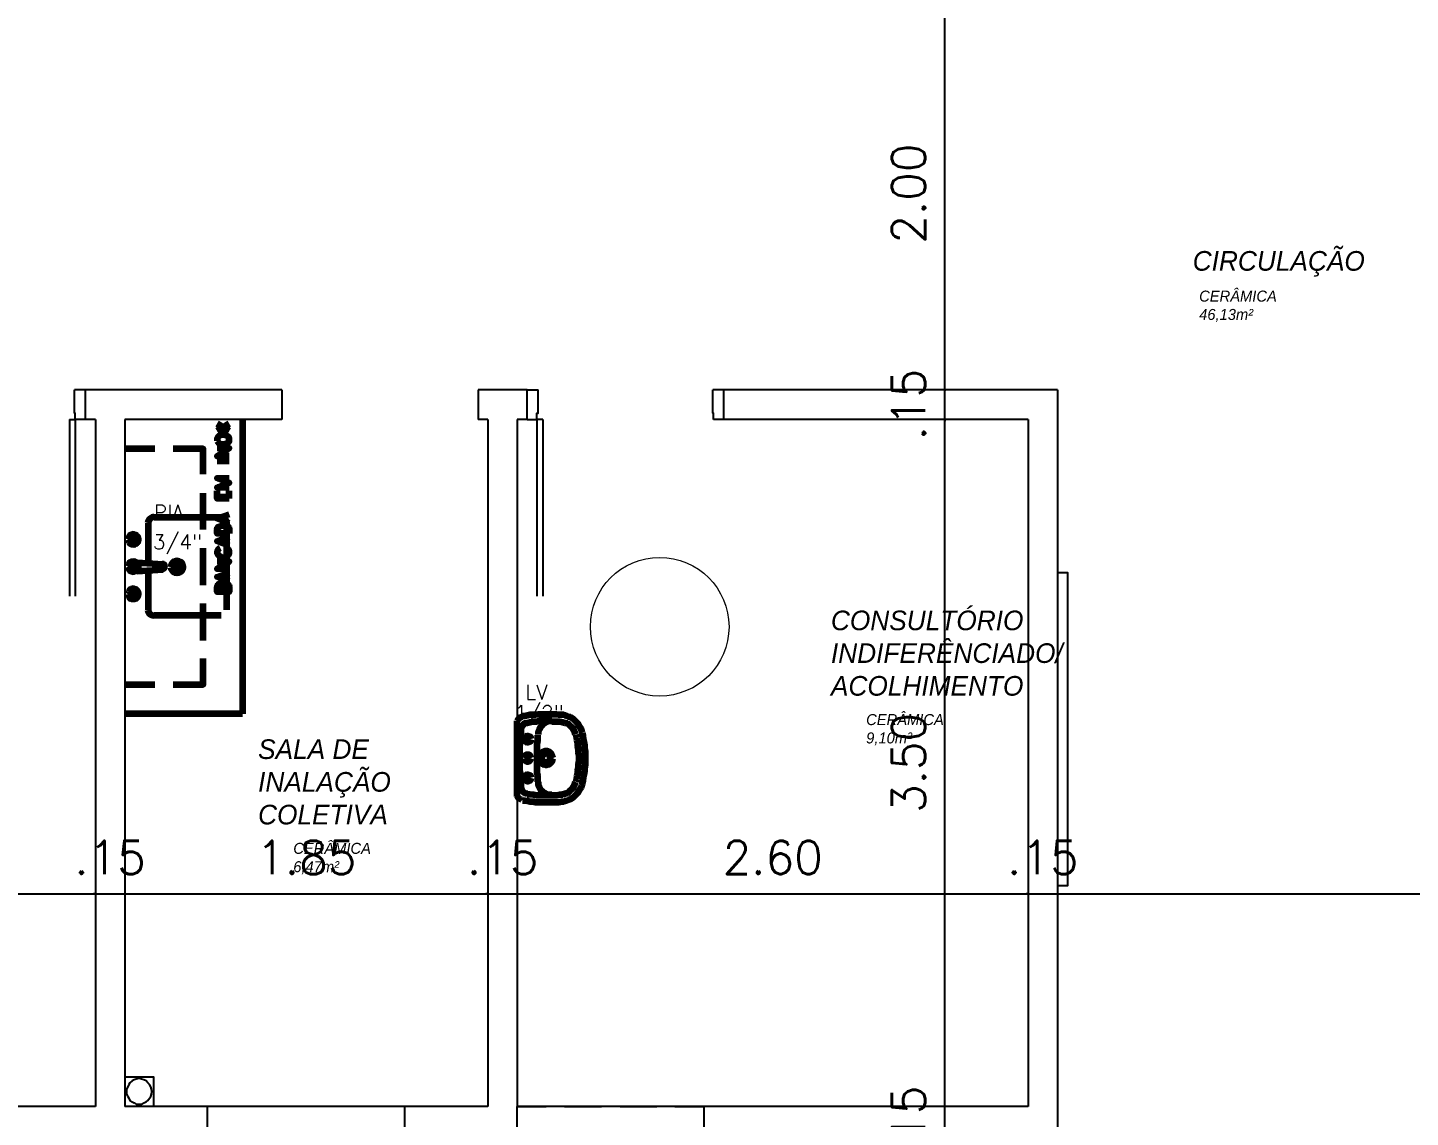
# Model space of a CAD drawing. Header units: millimetres. Extents: x 2273 to 2522, y 1034 to 1187.
# Drawn here: x 2480.93 to 2487.97, y 1105.07 to 1110.62 of the extents above; entities that cross this region are included whole.
import ezdxf

# ---------------------------------------------------------------- set-up
doc = ezdxf.new("R2010")
doc.units = ezdxf.units.MM
doc.layers.add('COTA', color=8, linetype='Continuous')
doc.layers.add('LAYER8', color=8, linetype='Continuous')
doc.layers.add('COTAS', color=30, linetype='Continuous', lineweight=9)
doc.layers.add('PAREDES', color=4, linetype='Continuous', lineweight=100)
doc.styles.add('Romans', font='romans.shx')
doc.styles.get("Standard").update_dxf_attribs({"font": 'arial.ttf'})
doc.dimstyles.new('COTA50', dxfattribs={"dimtxt": 0.17, "dimasz": 0.01, "dimexe": 0.05, "dimexo": 0.95, "dimgap": 0.1, "dimtad": 1, "dimzin": 4, "dimdsep": 46, "dimtxsty": 'Romans', "dimblk": 'ARCHTICK', "dimcen": -0.3, "dimdle": 0.05, "dimse1": 1, "dimse2": 1, "dimclrd": 2, "dimclre": 3, "dimclrt": 3, "dimadec": 0, "dimazin": 0, "dimtfac": 1, "dimtix": 1, "dimtmove": 2, "dimatfit": 1, "dimldrblk": 'USERTICK', "dimfxl": 0.05, "dimtolj": 1, "dimtzin": 4, "dimlwd": -1, "dimarcsym": 0})

# ---------------------------------------------------------------- blocks, each defined once
blk = doc.blocks.new('IY')
at = {"layer": 'PAREDES', "color": 0, "linetype": 'Continuous'}
for points in [[(71.2887, 151.6275), (71.277, 151.6275), (71.2623, 151.6275), (71.2505, 151.6304), (71.2358, 151.6304), (71.224, 151.6304), (71.2093, 151.6304), (71.1946, 151.6304), (71.1828, 151.6304), (71.1681, 151.6304), (71.1564, 151.6304), (71.1417, 151.6275), (71.1299, 151.6275), (71.1152, 151.6275), (71.1034, 151.6245), (71.0887, 151.6216), (71.077, 151.6216)], [(71.074, 151.6186), (71.0681, 151.6157), (71.0593, 151.6098), (71.0534, 151.6039), (71.0505, 151.598)], [(71.0505, 151.2127), (71.0505, 151.4069), (71.0505, 151.598)], [(71.1005, 151.5863), (71.0858, 151.5833), (71.077, 151.5745), (71.0711, 151.5627), (71.0681, 151.551)], [(71.224, 151.5951), (71.2093, 151.5951), (71.1946, 151.5951), (71.177, 151.5951), (71.1623, 151.5951), (71.1475, 151.5922), (71.1299, 151.5922), (71.1152, 151.5892), (71.1005, 151.5863)], [(71.1799, 151.5775), (71.1681, 151.5657), (71.1623, 151.5539), (71.1564, 151.5392), (71.1564, 151.5275)], [(71.227, 151.5951), (71.2123, 151.5951), (71.2005, 151.5922), (71.1887, 151.5863), (71.177, 151.5775)], [(71.2828, 151.5892), (71.2681, 151.5922), (71.2564, 151.5922), (71.2417, 151.5922), (71.227, 151.5922)], [(71.3475, 151.5275), (71.3446, 151.5392), (71.3387, 151.551), (71.3328, 151.5598), (71.324, 151.5686), (71.3152, 151.5775), (71.3064, 151.5833), (71.2946, 151.5863), (71.2828, 151.5892)], [(71.3828, 151.5363), (71.3799, 151.5451), (71.377, 151.5539), (71.374, 151.5598), (71.3681, 151.5686), (71.3593, 151.5833), (71.3475, 151.5951), (71.3358, 151.6069), (71.3211, 151.6157), (71.3123, 151.6186), (71.3034, 151.6216), (71.2975, 151.6245), (71.2887, 151.6245)], [(71.0681, 151.551), (71.0681, 151.5422), (71.0681, 151.5333), (71.0652, 151.5245), (71.0652, 151.5157), (71.0652, 151.5069), (71.0652, 151.498), (71.0652, 151.4892), (71.0652, 151.4804), (71.0623, 151.4716), (71.0623, 151.4627), (71.0623, 151.4539), (71.0623, 151.4451), (71.0623, 151.4363), (71.0623, 151.4245), (71.0623, 151.4157), (71.0623, 151.4069)], [(71.1211, 151.5039), (71.1181, 151.5157), (71.1034, 151.5216), (71.0946, 151.5157), (71.0887, 151.5039), (71.0946, 151.4922), (71.1034, 151.4863), (71.1181, 151.4922), (71.1211, 151.5039)], [(71.1534, 151.5245), (71.1534, 151.5098), (71.1534, 151.4951), (71.1505, 151.4804), (71.1505, 151.4657), (71.1505, 151.451), (71.1505, 151.4363), (71.1505, 151.4216), (71.1505, 151.4069)], [(71.3652, 151.4069), (71.3652, 151.4216), (71.3623, 151.4363), (71.3623, 151.451), (71.3593, 151.4686), (71.3593, 151.4833), (71.3564, 151.498), (71.3534, 151.5127), (71.3505, 151.5275)], [(71.3975, 151.4069), (71.3975, 151.4245), (71.3975, 151.4392), (71.3946, 151.4569), (71.3946, 151.4716), (71.3917, 151.4892), (71.3887, 151.5039), (71.3858, 151.5216), (71.3828, 151.5363)], [(71.1211, 151.4069), (71.1181, 151.4157), (71.1123, 151.4245), (71.1034, 151.4245), (71.0946, 151.4245), (71.0887, 151.4157), (71.0858, 151.4069)], [(71.2328, 151.4069), (71.2299, 151.4157), (71.227, 151.4245), (71.2211, 151.4333), (71.2152, 151.4392), (71.2064, 151.4422), (71.1975, 151.4422), (71.1887, 151.4422), (71.1799, 151.4392), (71.1711, 151.4333), (71.1652, 151.4245), (71.1623, 151.4157), (71.1623, 151.4069)], [(71.2181, 151.4069), (71.2181, 151.4157), (71.2123, 151.4245), (71.2064, 151.4275), (71.1975, 151.4304), (71.1887, 151.4275), (71.1799, 151.4245), (71.177, 151.4157), (71.174, 151.4069)], [(71.0623, 151.4069), (71.0623, 151.398), (71.0623, 151.3892), (71.0623, 151.3804), (71.0623, 151.3716), (71.0623, 151.3627), (71.0623, 151.3539), (71.0623, 151.3451), (71.0652, 151.3363), (71.0652, 151.3275), (71.0652, 151.3186), (71.0652, 151.3069), (71.0652, 151.298), (71.0652, 151.2892), (71.0681, 151.2804), (71.0681, 151.2716), (71.0681, 151.2627)], [(71.0858, 151.4069), (71.0887, 151.398), (71.0946, 151.3922), (71.1034, 151.3892), (71.1123, 151.3922), (71.1181, 151.398), (71.1211, 151.4069)], [(71.1505, 151.4069), (71.1505, 151.3922), (71.1505, 151.3775), (71.1505, 151.3627), (71.1505, 151.348), (71.1505, 151.3333), (71.1534, 151.3186), (71.1534, 151.301), (71.1534, 151.2863)], [(71.1623, 151.4069), (71.1623, 151.398), (71.1652, 151.3892), (71.1711, 151.3833), (71.1799, 151.3775), (71.1887, 151.3745), (71.1975, 151.3716), (71.2064, 151.3745), (71.2152, 151.3775), (71.2211, 151.3833), (71.227, 151.3892), (71.2299, 151.398), (71.2328, 151.4069)], [(71.174, 151.4069), (71.177, 151.398), (71.1799, 151.3922), (71.1887, 151.3863), (71.1975, 151.3863), (71.2064, 151.3863), (71.2123, 151.3922), (71.2181, 151.398), (71.2181, 151.4069)], [(71.3505, 151.2863), (71.3534, 151.301), (71.3564, 151.3157), (71.3593, 151.3304), (71.3593, 151.3451), (71.3623, 151.3598), (71.3623, 151.3775), (71.3652, 151.3922), (71.3652, 151.4069)], [(71.3828, 151.2775), (71.3858, 151.2922), (71.3887, 151.3098), (71.3917, 151.3245), (71.3946, 151.3422), (71.3946, 151.3569), (71.3975, 151.3745), (71.3975, 151.3892), (71.3975, 151.4069)], [(71.1211, 151.3069), (71.1181, 151.3186), (71.1034, 151.3245), (71.0946, 151.3186), (71.0887, 151.3069), (71.0946, 151.2951), (71.1034, 151.2892), (71.1181, 151.2951), (71.1211, 151.3069)], [(71.1564, 151.2863), (71.1564, 151.2716), (71.1623, 151.2598), (71.1681, 151.2451), (71.1799, 151.2363)], [(71.2828, 151.2245), (71.2946, 151.2275), (71.3064, 151.2304), (71.3152, 151.2363), (71.324, 151.2451), (71.3328, 151.2539), (71.3387, 151.2627), (71.3446, 151.2745), (71.3475, 151.2863)], [(71.2887, 151.1892), (71.2975, 151.1892), (71.3034, 151.1922), (71.3123, 151.1951), (71.3211, 151.198), (71.3358, 151.2069), (71.3475, 151.2186), (71.3593, 151.2304), (71.3681, 151.2451), (71.374, 151.2539), (71.377, 151.2598), (71.3799, 151.2686), (71.3828, 151.2775)], [(71.0505, 151.2157), (71.0534, 151.2069), (71.0593, 151.201), (71.0681, 151.198), (71.074, 151.1951)], [(71.0681, 151.2627), (71.0711, 151.251), (71.077, 151.2392), (71.0858, 151.2304), (71.1005, 151.2275)], [(71.1005, 151.2245), (71.1152, 151.2245), (71.1328, 151.2216), (71.1475, 151.2186), (71.1623, 151.2186), (71.1799, 151.2186), (71.1946, 151.2186), (71.2093, 151.2186), (71.227, 151.2186)], [(71.177, 151.2363), (71.1887, 151.2304), (71.2005, 151.2245), (71.2123, 151.2216), (71.227, 151.2216)], [(71.227, 151.2186), (71.2387, 151.2186), (71.2534, 151.2186), (71.2681, 151.2216), (71.2828, 151.2216)], [(71.077, 151.1922), (71.0887, 151.1922), (71.1034, 151.1892), (71.1152, 151.1863), (71.1299, 151.1863), (71.1417, 151.1833), (71.1564, 151.1833), (71.1681, 151.1833), (71.1828, 151.1833), (71.1946, 151.1833), (71.2093, 151.1833), (71.224, 151.1833), (71.2358, 151.1833), (71.2505, 151.1833), (71.2623, 151.1833), (71.277, 151.1863), (71.2887, 151.1863)]]:
    blk.add_lwpolyline(points, dxfattribs=at)
blk = doc.blocks.new('TE')
at = {"layer": 'PAREDES', "color": 0, "linetype": 'Continuous'}
for points in [[(69.5211, 153.0745), (69.5828, 153.1127)], [(69.5211, 153.1127), (69.5828, 153.0745)], [(69.5211, 153.0245), (69.524, 153.0186), (69.5299, 153.0127), (69.5358, 153.0098), (69.5446, 153.0069), (69.5593, 153.0069), (69.5681, 153.0098), (69.574, 153.0127), (69.5799, 153.0186), (69.5828, 153.0245), (69.5828, 153.0363), (69.5799, 153.0422), (69.574, 153.048), (69.5681, 153.051), (69.5593, 153.0539), (69.5446, 153.0539), (69.5358, 153.051), (69.5299, 153.048), (69.524, 153.0422), (69.5211, 153.0363), (69.5211, 153.0245)], [(69.5828, 152.9451), (69.5211, 152.9451), (69.5828, 152.9863), (69.5211, 152.9863)], [(69.5211, 152.9216), (69.5828, 152.9216)], [(69.5828, 152.7863), (69.5211, 152.7863), (69.5828, 152.8098), (69.5211, 152.8333), (69.5828, 152.8333)], [(69.5828, 152.7304), (69.5211, 152.7304), (69.5211, 152.7686)], [(69.5505, 152.7304), (69.5505, 152.7539)], [(69.5828, 152.7304), (69.5828, 152.7686)], [(69.5828, 152.6039), (69.5211, 152.6275), (69.5828, 152.651)], [(69.5623, 152.6127), (69.5623, 152.6422)], [(69.5828, 152.551), (69.5211, 152.551), (69.5211, 152.5716), (69.524, 152.5833), (69.5299, 152.5863), (69.5358, 152.5892), (69.5446, 152.5922), (69.5593, 152.5922), (69.5681, 152.5892), (69.574, 152.5863), (69.5799, 152.5833), (69.5828, 152.5716), (69.5828, 152.551)], [(69.5828, 152.4892), (69.5211, 152.5127), (69.5828, 152.5363)], [(69.5358, 152.4775), (69.5299, 152.4745), (69.524, 152.4686), (69.5211, 152.4598), (69.5211, 152.451), (69.524, 152.4451), (69.5299, 152.4392), (69.5358, 152.4363), (69.5446, 152.4304), (69.5593, 152.4304), (69.5681, 152.4363), (69.574, 152.4392), (69.5799, 152.4451), (69.5828, 152.451), (69.5828, 152.4598), (69.5799, 152.4686), (69.574, 152.4745), (69.5681, 152.4775)], [(69.5623, 152.498), (69.5623, 152.5275)], [(69.5828, 152.3716), (69.5211, 152.3716), (69.5828, 152.4098), (69.5211, 152.4098)], [(69.5828, 152.3069), (69.5211, 152.3304), (69.5828, 152.3539)], [(69.5623, 152.3157), (69.5623, 152.3451)], [(69.5505, 152.2804), (69.5534, 152.2892), (69.5564, 152.2922), (69.5623, 152.2951), (69.5711, 152.2951), (69.577, 152.2922), (69.5799, 152.2892), (69.5828, 152.2804), (69.5828, 152.2539), (69.5211, 152.2539), (69.5211, 152.2804), (69.524, 152.2892), (69.527, 152.2922), (69.5299, 152.2951), (69.5387, 152.2951), (69.5446, 152.2922), (69.5475, 152.2892), (69.5505, 152.2804), (69.5505, 152.2539)]]:
    blk.add_lwpolyline(points, dxfattribs=at)
blk = doc.blocks.new('ÇO')
at = {"layer": 'PAREDES', "color": 0, "linetype": 'Continuous'}
for points in [[(69.6505, 153.1333), (69.6505, 151.6333)], [(69.2034, 152.9833), (69.0505, 152.9833)], [(69.4505, 152.8539), (69.4505, 152.9833), (69.2975, 152.9833)], [(69.4505, 152.5716), (69.4505, 152.7569)], [(69.2005, 152.6363), (69.1887, 152.6333), (69.177, 152.6245), (69.1711, 152.6157), (69.1681, 152.6039)], [(69.5417, 152.6333), (69.2005, 152.6333)], [(69.5711, 152.6039), (69.5681, 152.6157), (69.5623, 152.6245), (69.5534, 152.6333), (69.5417, 152.6363)], [(69.0681, 152.5216), (69.0711, 152.5098), (69.074, 152.5039), (69.0828, 152.498), (69.0946, 152.4951), (69.1034, 152.498), (69.1123, 152.5039), (69.1181, 152.5098), (69.1211, 152.5216), (69.1181, 152.5333), (69.1123, 152.5392), (69.1034, 152.5451), (69.0946, 152.548), (69.0828, 152.5451), (69.074, 152.5392), (69.0711, 152.5333), (69.0681, 152.5216)], [(69.1711, 152.401), (69.1711, 152.6039)], [(69.5711, 152.1627), (69.5711, 152.6039)], [(69.0711, 152.5363), (69.0828, 152.5304), (69.0946, 152.5275), (69.1064, 152.5304), (69.1181, 152.5363)], [(69.1181, 152.5069), (69.1064, 152.5127), (69.0946, 152.5127), (69.0828, 152.5127), (69.0711, 152.5069)], [(69.4505, 152.2892), (69.4505, 152.4775)], [(69.0681, 152.3833), (69.0711, 152.3745), (69.074, 152.3657), (69.0828, 152.3598), (69.0946, 152.3569), (69.1034, 152.3598), (69.1123, 152.3657), (69.1181, 152.3745), (69.1211, 152.3833), (69.1181, 152.3951), (69.1123, 152.4039), (69.1034, 152.4069), (69.0946, 152.4098), (69.0828, 152.4069), (69.074, 152.4039), (69.0711, 152.3951), (69.0681, 152.3833)], [(69.1093, 152.4039), (69.1093, 152.4039)], [(69.1123, 152.4039), (69.2446, 152.3951)], [(69.2858, 152.3804), (69.2887, 152.3686), (69.2946, 152.3598), (69.3034, 152.3539), (69.3152, 152.351), (69.327, 152.3539), (69.3387, 152.3598), (69.3446, 152.3686), (69.3475, 152.3804), (69.3446, 152.3951), (69.3387, 152.4039), (69.327, 152.4098), (69.3152, 152.4127), (69.3034, 152.4098), (69.2946, 152.4039), (69.2887, 152.3951), (69.2858, 152.3804)], [(69.2975, 152.3804), (69.3005, 152.3745), (69.3034, 152.3686), (69.3093, 152.3657), (69.3152, 152.3627), (69.324, 152.3657), (69.3299, 152.3686), (69.3328, 152.3745), (69.3358, 152.3804), (69.3328, 152.3892), (69.3299, 152.3951), (69.324, 152.398), (69.3152, 152.401), (69.3093, 152.398), (69.3034, 152.3951), (69.3005, 152.3892), (69.2975, 152.3804)], [(69.0711, 152.398), (69.0828, 152.3922), (69.0946, 152.3892), (69.1064, 152.3922), (69.1181, 152.398)], [(69.1181, 152.3686), (69.1064, 152.3745), (69.0946, 152.3775), (69.0828, 152.3745), (69.0711, 152.3686)], [(69.1123, 152.3598), (69.2446, 152.3686)], [(69.1711, 152.1627), (69.1711, 152.3627)], [(69.2417, 152.3716), (69.2475, 152.3716), (69.2534, 152.3775), (69.2534, 152.3833), (69.2534, 152.3922), (69.2475, 152.3951), (69.2387, 152.398)], [(69.0681, 152.2451), (69.0711, 152.2333), (69.074, 152.2245), (69.0828, 152.2186), (69.0946, 152.2186), (69.1034, 152.2186), (69.1123, 152.2245), (69.1181, 152.2333), (69.1211, 152.2451), (69.1181, 152.2539), (69.1123, 152.2627), (69.1034, 152.2686), (69.0946, 152.2716), (69.0828, 152.2686), (69.074, 152.2627), (69.0711, 152.2539), (69.0681, 152.2451)], [(69.0711, 152.2598), (69.0828, 152.2539), (69.0946, 152.251), (69.1064, 152.2539), (69.1181, 152.2598)], [(69.1181, 152.2304), (69.1064, 152.2363), (69.0946, 152.2392), (69.0828, 152.2363), (69.0711, 152.2304)], [(69.4505, 152.0069), (69.4505, 152.1951)], [(69.1681, 152.1627), (69.1711, 152.151), (69.177, 152.1422), (69.1887, 152.1363), (69.2005, 152.1333)], [(69.5417, 152.1333), (69.2005, 152.1333)], [(69.2975, 151.7833), (69.4505, 151.7833), (69.4505, 151.9157)], [(69.0505, 151.7833), (69.2034, 151.7833)], [(69.6505, 151.6333), (69.0505, 151.6333)]]:
    blk.add_lwpolyline(points, dxfattribs=at)
blk = doc.blocks.new('_ArchTick')
at = {"color": 0, "linetype": 'ByBlock', "const_width": 0.15}
blk.add_lwpolyline([(-0.5, -0.5), (0.5, 0.5)], dxfattribs=at)
blk = doc.blocks.new('*D115')
at = {"color": 2, "transparency": 16777216}
blk.add_line((2475.3682, 1106.2121), (2481.3211, 1106.2121), dxfattribs=at)
at = {"layer": 'Defpoints', "color": 0, "transparency": 16777216}
for p in [(2481.2711, 1106.2121), (2475.4182, 1106.1186), (2481.2711, 1106.1575)]:
    blk.add_point(p, dxfattribs=at)
at = {"color": 2, "transparency": 16777216, "xscale": 0.01, "yscale": 0.01, "zscale": 0.01, "rotation": 180}
blk.add_blockref('_ArchTick', (2475.4182, 1106.2121), dxfattribs=at)
at = {"color": 2, "transparency": 16777216, "xscale": 0.01, "yscale": 0.01, "zscale": 0.01}
blk.add_blockref('_ArchTick', (2481.2711, 1106.2121), dxfattribs=at)
at = {"color": 3, "transparency": 16777216, "insert": (2478.3446, 1106.3971), "char_height": 0.17, "attachment_point": 5, "style": 'Romans'}
blk.add_mtext('\\A1;5.85', dxfattribs=at)
blk = doc.blocks.new('USERTICK')
at = {"layer": 'COTA', "color": 0}
for p, q in [((-1, 0), (1, 0)), ((0, 1), (0, -1))]:
    blk.add_line(p, q, dxfattribs=at)
blk.add_circle((0, 0), 0.25, dxfattribs=at)
blk = doc.blocks.new('*D116')
at = {"color": 2, "transparency": 16777216}
for p, q in [((2481.2711, 1106.2121), (2481.2611, 1106.2121)), ((2481.2711, 1106.2121), (2481.4211, 1106.2121)), ((2481.4211, 1106.2121), (2481.4311, 1106.2121))]:
    blk.add_line(p, q, dxfattribs=at)
at = {"layer": 'Defpoints', "color": 0, "transparency": 16777216}
for p in [(2481.4211, 1106.2121), (2481.2711, 1106.1575), (2481.4211, 1106.0594)]:
    blk.add_point(p, dxfattribs=at)
at = {"color": 2, "transparency": 16777216, "xscale": 0.01, "yscale": 0.01, "zscale": 0.01}
blk.add_blockref('_ArchTick', (2481.2711, 1106.2121), dxfattribs=at)
at = {"color": 2, "transparency": 16777216, "xscale": 0.01, "yscale": 0.01, "zscale": 0.01, "rotation": 180}
blk.add_blockref('_ArchTick', (2481.4211, 1106.2121), dxfattribs=at)
at = {"color": 3, "transparency": 16777216, "insert": (2481.3461, 1106.3971), "char_height": 0.17, "attachment_point": 5, "style": 'Romans'}
blk.add_mtext('\\A1;.15', dxfattribs=at)
blk = doc.blocks.new('*D117')
at = {"color": 2, "transparency": 16777216}
blk.add_line((2481.3711, 1106.2121), (2483.3211, 1106.2121), dxfattribs=at)
at = {"layer": 'Defpoints', "color": 0, "transparency": 16777216}
for p in [(2483.2711, 1106.2121), (2481.4211, 1106.0594), (2483.2711, 1105.8114)]:
    blk.add_point(p, dxfattribs=at)
at = {"color": 2, "transparency": 16777216, "xscale": 0.01, "yscale": 0.01, "zscale": 0.01, "rotation": 180}
blk.add_blockref('_ArchTick', (2481.4211, 1106.2121), dxfattribs=at)
at = {"color": 2, "transparency": 16777216, "xscale": 0.01, "yscale": 0.01, "zscale": 0.01}
blk.add_blockref('_ArchTick', (2483.2711, 1106.2121), dxfattribs=at)
at = {"color": 3, "transparency": 16777216, "insert": (2482.3461, 1106.3971), "char_height": 0.17, "attachment_point": 5, "style": 'Romans'}
blk.add_mtext('\\A1;1.85', dxfattribs=at)
blk = doc.blocks.new('*D118')
at = {"color": 2, "transparency": 16777216}
for p, q in [((2483.2711, 1106.2121), (2483.2611, 1106.2121)), ((2483.2711, 1106.2121), (2483.4211, 1106.2121)), ((2483.4211, 1106.2121), (2483.4311, 1106.2121))]:
    blk.add_line(p, q, dxfattribs=at)
at = {"layer": 'Defpoints', "color": 0, "transparency": 16777216}
for p in [(2483.4211, 1106.2121), (2483.2711, 1105.8114), (2483.4211, 1105.8114)]:
    blk.add_point(p, dxfattribs=at)
at = {"color": 2, "transparency": 16777216, "xscale": 0.01, "yscale": 0.01, "zscale": 0.01}
blk.add_blockref('_ArchTick', (2483.2711, 1106.2121), dxfattribs=at)
at = {"color": 2, "transparency": 16777216, "xscale": 0.01, "yscale": 0.01, "zscale": 0.01, "rotation": 180}
blk.add_blockref('_ArchTick', (2483.4211, 1106.2121), dxfattribs=at)
at = {"color": 3, "transparency": 16777216, "insert": (2483.3461, 1106.3971), "char_height": 0.17, "attachment_point": 5, "style": 'Romans'}
blk.add_mtext('\\A1;.15', dxfattribs=at)
blk = doc.blocks.new('*D119')
at = {"color": 2, "transparency": 16777216}
blk.add_line((2483.3711, 1106.2121), (2486.074, 1106.2121), dxfattribs=at)
at = {"layer": 'Defpoints', "color": 0, "transparency": 16777216}
for p in [(2486.024, 1106.2121), (2483.4211, 1105.8114), (2486.024, 1105.7382)]:
    blk.add_point(p, dxfattribs=at)
at = {"color": 2, "transparency": 16777216, "xscale": 0.01, "yscale": 0.01, "zscale": 0.01, "rotation": 180}
blk.add_blockref('_ArchTick', (2483.4211, 1106.2121), dxfattribs=at)
at = {"color": 2, "transparency": 16777216, "xscale": 0.01, "yscale": 0.01, "zscale": 0.01}
blk.add_blockref('_ArchTick', (2486.024, 1106.2121), dxfattribs=at)
at = {"color": 3, "transparency": 16777216, "insert": (2484.7226, 1106.3971), "char_height": 0.17, "attachment_point": 5, "style": 'Romans'}
blk.add_mtext('\\A1;2.60', dxfattribs=at)
blk = doc.blocks.new('*D120')
at = {"color": 2, "transparency": 16777216}
for p, q in [((2486.024, 1106.2121), (2486.014, 1106.2121)), ((2486.024, 1106.2121), (2486.174, 1106.2121)), ((2486.174, 1106.2121), (2486.184, 1106.2121))]:
    blk.add_line(p, q, dxfattribs=at)
at = {"layer": 'Defpoints', "color": 0, "transparency": 16777216}
for p in [(2486.174, 1106.2121), (2486.024, 1105.7382), (2486.174, 1105.7173)]:
    blk.add_point(p, dxfattribs=at)
at = {"color": 2, "transparency": 16777216, "xscale": 0.01, "yscale": 0.01, "zscale": 0.01}
blk.add_blockref('_ArchTick', (2486.024, 1106.2121), dxfattribs=at)
at = {"color": 2, "transparency": 16777216, "xscale": 0.01, "yscale": 0.01, "zscale": 0.01, "rotation": 180}
blk.add_blockref('_ArchTick', (2486.174, 1106.2121), dxfattribs=at)
at = {"color": 3, "transparency": 16777216, "insert": (2486.099, 1106.3971), "char_height": 0.17, "attachment_point": 5, "style": 'Romans'}
blk.add_mtext('\\A1;.15', dxfattribs=at)
blk = doc.blocks.new('*D121')
at = {"color": 2, "transparency": 16777216}
blk.add_line((2486.124, 1106.2121), (2490.627, 1106.2121), dxfattribs=at)
at = {"layer": 'Defpoints', "color": 0, "transparency": 16777216}
for p in [(2490.577, 1106.2121), (2490.577, 1105.9742), (2486.174, 1105.7173)]:
    blk.add_point(p, dxfattribs=at)
at = {"color": 2, "transparency": 16777216, "xscale": 0.01, "yscale": 0.01, "zscale": 0.01, "rotation": 180}
blk.add_blockref('_ArchTick', (2486.174, 1106.2121), dxfattribs=at)
at = {"color": 2, "transparency": 16777216, "xscale": 0.01, "yscale": 0.01, "zscale": 0.01}
blk.add_blockref('_ArchTick', (2490.577, 1106.2121), dxfattribs=at)
at = {"color": 3, "transparency": 16777216, "insert": (2488.3755, 1106.3971), "char_height": 0.17, "attachment_point": 5, "style": 'Romans'}
blk.add_mtext('\\A1;4.40', dxfattribs=at)
blk = doc.blocks.new('*D138')
at = {"color": 2, "transparency": 16777216}
for p, q in [((2485.6, 1105.1291), (2485.6, 1105.1391)), ((2485.6, 1104.9762), (2485.6, 1105.1291)), ((2485.6, 1104.9762), (2485.6, 1104.9662))]:
    blk.add_line(p, q, dxfattribs=at)
at = {"layer": 'Defpoints', "color": 0, "transparency": 16777216}
for p in [(2484.7982, 1105.1291), (2485.6, 1105.1291), (2484.7982, 1104.9762)]:
    blk.add_point(p, dxfattribs=at)
at = {"color": 2, "transparency": 16777216, "xscale": 0.01, "yscale": 0.01, "zscale": 0.01}
for p, rotation in [((2485.6, 1105.1291), 270), ((2485.6, 1104.9762), 90)]:
    blk.add_blockref('_ArchTick', p, dxfattribs=dict(at, rotation=rotation))
at = {"color": 3, "transparency": 16777216, "insert": (2485.415, 1105.0526), "char_height": 0.17, "attachment_point": 5, "rotation": 90, "style": 'Romans'}
blk.add_mtext('\\A1;.15', dxfattribs=at)
blk = doc.blocks.new('*D139')
at = {"color": 2, "transparency": 16777216}
blk.add_line((2485.6, 1105.0791), (2485.6, 1108.6791), dxfattribs=at)
at = {"layer": 'Defpoints', "color": 0, "transparency": 16777216}
for p in [(2484.7982, 1108.6291), (2485.6, 1108.6291), (2484.7982, 1105.1291)]:
    blk.add_point(p, dxfattribs=at)
at = {"color": 2, "transparency": 16777216, "xscale": 0.01, "yscale": 0.01, "zscale": 0.01}
for p, rotation in [((2485.6, 1108.6291), 90), ((2485.6, 1105.1291), 270)]:
    blk.add_blockref('_ArchTick', p, dxfattribs=dict(at, rotation=rotation))
at = {"color": 3, "transparency": 16777216, "insert": (2485.415, 1106.8791), "char_height": 0.17, "attachment_point": 5, "rotation": 90, "style": 'Romans'}
blk.add_mtext('\\A1;3.50', dxfattribs=at)
blk = doc.blocks.new('*D140')
at = {"color": 2, "transparency": 16777216}
for p, q in [((2485.6, 1108.7791), (2485.6, 1108.7891)), ((2485.6, 1108.6291), (2485.6, 1108.7791)), ((2485.6, 1108.6291), (2485.6, 1108.6191))]:
    blk.add_line(p, q, dxfattribs=at)
at = {"layer": 'Defpoints', "color": 0, "transparency": 16777216}
for p in [(2484.9482, 1108.7791), (2485.6, 1108.7791), (2484.7982, 1108.6291)]:
    blk.add_point(p, dxfattribs=at)
at = {"color": 2, "transparency": 16777216, "xscale": 0.01, "yscale": 0.01, "zscale": 0.01}
for p, rotation in [((2485.6, 1108.7791), 270), ((2485.6, 1108.6291), 90)]:
    blk.add_blockref('_ArchTick', p, dxfattribs=dict(at, rotation=rotation))
at = {"color": 3, "transparency": 16777216, "insert": (2485.415, 1108.7041), "char_height": 0.17, "attachment_point": 5, "rotation": 90, "style": 'Romans'}
blk.add_mtext('\\A1;.15', dxfattribs=at)
blk = doc.blocks.new('*D141')
at = {"color": 2, "transparency": 16777216}
blk.add_line((2485.6, 1108.7291), (2485.6, 1110.8291), dxfattribs=at)
at = {"layer": 'Defpoints', "color": 0, "transparency": 16777216}
for p in [(2483.8453, 1110.7791), (2485.6, 1110.7791), (2484.9482, 1108.7791)]:
    blk.add_point(p, dxfattribs=at)
at = {"color": 2, "transparency": 16777216, "xscale": 0.01, "yscale": 0.01, "zscale": 0.01}
for p, rotation in [((2485.6, 1110.7791), 90), ((2485.6, 1108.7791), 270)]:
    blk.add_blockref('_ArchTick', p, dxfattribs=dict(at, rotation=rotation))
at = {"color": 3, "transparency": 16777216, "insert": (2485.415, 1109.7791), "char_height": 0.17, "attachment_point": 5, "rotation": 90, "style": 'Romans'}
blk.add_mtext('\\A1;2.00', dxfattribs=at)
blk = doc.blocks.new('*D172')
at = {"color": 2, "transparency": 16777216}
for p, q in [((2491.0634, 1105.1291), (2491.0634, 1105.1391)), ((2491.0634, 1104.9762), (2491.0634, 1105.1291)), ((2491.0634, 1104.9762), (2491.0634, 1104.9662))]:
    blk.add_line(p, q, dxfattribs=at)
at = {"layer": 'Defpoints', "color": 0, "transparency": 16777216}
for p in [(2484.2433, 1105.1291), (2491.0634, 1105.1291), (2481.7374, 1104.9762)]:
    blk.add_point(p, dxfattribs=at)
at = {"color": 2, "transparency": 16777216, "xscale": 0.01, "yscale": 0.01, "zscale": 0.01}
for p, rotation in [((2491.0634, 1105.1291), 270), ((2491.0634, 1104.9762), 90)]:
    blk.add_blockref('_ArchTick', p, dxfattribs=dict(at, rotation=rotation))
at = {"color": 3, "transparency": 16777216, "insert": (2490.8784, 1105.0526), "char_height": 0.17, "attachment_point": 5, "rotation": 90, "style": 'Romans'}
blk.add_mtext('\\A1;.15', dxfattribs=at)
blk = doc.blocks.new('*D173')
at = {"color": 2, "transparency": 16777216}
blk.add_line((2491.0634, 1105.0791), (2491.0634, 1108.6791), dxfattribs=at)
at = {"layer": 'Defpoints', "color": 0, "transparency": 16777216}
for p in [(2483.1904, 1108.6291), (2491.0634, 1108.6291), (2484.2433, 1105.1291)]:
    blk.add_point(p, dxfattribs=at)
at = {"color": 2, "transparency": 16777216, "xscale": 0.01, "yscale": 0.01, "zscale": 0.01}
for p, rotation in [((2491.0634, 1108.6291), 90), ((2491.0634, 1105.1291), 270)]:
    blk.add_blockref('_ArchTick', p, dxfattribs=dict(at, rotation=rotation))
at = {"color": 3, "transparency": 16777216, "insert": (2490.8784, 1106.8791), "char_height": 0.17, "attachment_point": 5, "rotation": 90, "style": 'Romans'}
blk.add_mtext('\\A1;3.50', dxfattribs=at)
blk = doc.blocks.new('*D174')
at = {"color": 2, "transparency": 16777216}
for p, q in [((2491.0634, 1108.7791), (2491.0634, 1108.7891)), ((2491.0634, 1108.6291), (2491.0634, 1108.7791)), ((2491.0634, 1108.6291), (2491.0634, 1108.6191))]:
    blk.add_line(p, q, dxfattribs=at)
at = {"layer": 'Defpoints', "color": 0, "transparency": 16777216}
for p in [(2483.1904, 1108.7791), (2491.0634, 1108.7791), (2483.1904, 1108.6291)]:
    blk.add_point(p, dxfattribs=at)
at = {"color": 2, "transparency": 16777216, "xscale": 0.01, "yscale": 0.01, "zscale": 0.01}
for p, rotation in [((2491.0634, 1108.7791), 270), ((2491.0634, 1108.6291), 90)]:
    blk.add_blockref('_ArchTick', p, dxfattribs=dict(at, rotation=rotation))
at = {"color": 3, "transparency": 16777216, "insert": (2490.8784, 1108.7041), "char_height": 0.17, "attachment_point": 5, "rotation": 90, "style": 'Romans'}
blk.add_mtext('\\A1;.15', dxfattribs=at)
blk = doc.blocks.new('*D175')
at = {"color": 2, "transparency": 16777216}
blk.add_line((2491.0634, 1108.7291), (2491.0634, 1110.8291), dxfattribs=at)
at = {"layer": 'Defpoints', "color": 0, "transparency": 16777216}
for p in [(2482.6404, 1110.7791), (2491.0634, 1110.7791), (2483.1904, 1108.7791)]:
    blk.add_point(p, dxfattribs=at)
at = {"color": 2, "transparency": 16777216, "xscale": 0.01, "yscale": 0.01, "zscale": 0.01}
for p, rotation in [((2491.0634, 1110.7791), 90), ((2491.0634, 1108.7791), 270)]:
    blk.add_blockref('_ArchTick', p, dxfattribs=dict(at, rotation=rotation))
at = {"color": 3, "transparency": 16777216, "insert": (2490.8784, 1109.7791), "char_height": 0.17, "attachment_point": 5, "rotation": 90, "style": 'Romans'}
blk.add_mtext('\\A1;2.00', dxfattribs=at)

msp = doc.modelspace()

# ---------------------------------------------------------------- linework, layer by layer
at = {"layer": 'COTAS'}
msp.add_circle((2484.1467, 1107.5726), 0.3533, dxfattribs=at)
at = {"layer": 'LAYER8', "linetype": 'Continuous'}
for p, q in [((2481.8432, 1104.9762), (2481.8432, 1105.1291)), ((2482.8476, 1104.9762), (2482.8476, 1105.1291))]:
    msp.add_line(p, q, dxfattribs=at)
at = {"layer": 'LAYER8', "color": 0, "linetype": 'Continuous'}
for points in [[(2481.1388, 1108.6291), (2481.1682, 1108.6291), (2481.1682, 1108.6614), (2481.1652, 1108.6614), (2481.1652, 1108.7791)], [(2481.2211, 1108.7791), (2481.1652, 1108.7791)], [(2483.4711, 1108.7791), (2483.527, 1108.7791)], [(2483.5505, 1108.6291), (2483.5211, 1108.6291), (2483.5211, 1108.6614), (2483.527, 1108.6614), (2483.527, 1108.7791)], [(2484.474, 1108.7791), (2484.4182, 1108.7791)], [(2484.4211, 1108.6291), (2484.4211, 1108.6614), (2484.4182, 1108.6614), (2484.4182, 1108.7791)], [(2481.1388, 1108.6291), (2481.1388, 1107.7291)], [(2481.1682, 1108.6291), (2481.1682, 1107.7291)], [(2481.2211, 1108.6291), (2481.1682, 1108.6291)], [(2483.4711, 1108.6291), (2483.5211, 1108.6291)], [(2483.5211, 1108.6291), (2483.5211, 1107.7291)], [(2483.5505, 1108.6291), (2483.5505, 1107.7291)], [(2484.474, 1108.6291), (2484.4211, 1108.6291)], [(2486.174, 1108.1909), (2486.174, 1107.9644)], [(2486.174, 1107.8497), (2486.224, 1107.8497), (2486.224, 1106.2526), (2486.174, 1106.2526)], [(2481.4211, 1105.2791), (2481.5682, 1105.2791), (2481.5682, 1105.1291)], [(2481.4946, 1105.2703), (2481.4799, 1105.2673), (2481.4682, 1105.2644), (2481.4593, 1105.2585), (2481.4476, 1105.2497), (2481.4417, 1105.2409), (2481.4358, 1105.2291), (2481.4299, 1105.2173), (2481.4299, 1105.2056), (2481.4299, 1105.1909), (2481.4358, 1105.1791), (2481.4417, 1105.1703), (2481.4476, 1105.1585), (2481.4593, 1105.1526), (2481.4682, 1105.1467), (2481.4799, 1105.1409), (2481.4946, 1105.1409), (2481.5064, 1105.1409), (2481.5182, 1105.1467), (2481.5299, 1105.1526), (2481.5388, 1105.1585), (2481.5476, 1105.1703), (2481.5535, 1105.1791), (2481.5564, 1105.1909), (2481.5593, 1105.2056), (2481.5564, 1105.2173), (2481.5535, 1105.2291), (2481.5476, 1105.2409), (2481.5388, 1105.2497), (2481.5299, 1105.2585), (2481.5182, 1105.2644), (2481.5064, 1105.2673), (2481.4946, 1105.2703)], [(2483.5682, 1104.9762), (2483.4211, 1104.9762), (2483.4211, 1105.1291), (2483.5682, 1105.1291)], [(2483.6623, 1105.1291), (2483.8505, 1105.1291)], [(2483.9446, 1105.1291), (2484.1329, 1105.1291)], [(2484.224, 1105.1291), (2484.3711, 1105.1291), (2484.3711, 1104.9762)]]:
    msp.add_lwpolyline(points, dxfattribs=at)
at = {"layer": 'LAYER8', "linetype": 'Continuous'}
for points in [[(2482.2211, 1108.7791), (2481.2211, 1108.7791)], [(2481.2211, 1108.6291), (2481.2211, 1108.7791)], [(2482.2211, 1108.7791), (2482.2211, 1108.6291)], [(2483.4711, 1108.7791), (2483.2211, 1108.7791)], [(2483.2211, 1108.7791), (2483.2211, 1108.6291)], [(2483.4711, 1108.6291), (2483.4711, 1108.7791)], [(2486.174, 1108.7791), (2484.474, 1108.7791)], [(2484.474, 1108.6291), (2484.474, 1108.7791)], [(2486.174, 1108.7791), (2486.174, 1104.4085)], [(2481.2711, 1108.6291), (2481.2211, 1108.6291)], [(2481.2711, 1108.6291), (2481.2711, 1105.1291)], [(2482.2211, 1108.6291), (2481.4211, 1108.6291)], [(2481.4211, 1108.6291), (2481.4211, 1105.1291)], [(2483.2711, 1108.6291), (2483.2211, 1108.6291)], [(2483.2711, 1108.6291), (2483.2711, 1105.1291)], [(2483.4711, 1108.6291), (2483.4211, 1108.6291)], [(2483.4211, 1108.6291), (2483.4211, 1105.1291)], [(2486.024, 1108.6291), (2484.474, 1108.6291)], [(2486.024, 1108.6291), (2486.024, 1105.1291)], [(2481.2711, 1105.1291), (2475.4182, 1105.1291)], [(2483.2711, 1105.1291), (2481.4211, 1105.1291)], [(2486.024, 1105.1291), (2483.4211, 1105.1291)]]:
    msp.add_lwpolyline(points, dxfattribs=at)

# ---------------------------------------------------------------- block references
at = {"layer": 'LAYER8', "linetype": 'ByBlock'}
for name in ['ÇO', 'TE', 'IY']:
    msp.add_blockref(name, (2412.3706, 955.4958), dxfattribs=at)

# ---------------------------------------------------------------- texts
at = {"color": 3, "style": 'Romans'}
for s, p in [('PIA', (2481.5694, 1108.118)), ('3/4"', (2481.5641, 1107.967)), ('LV', (2483.4623, 1107.2012)), ('1/2"', (2483.407, 1107.0973))]:
    msp.add_text(s, height=0.075, dxfattribs=at).set_placement(p)
at = {"layer": 'LAYER8', "color": 0, "linetype": 'Continuous', "width": 1.591519, "attachment_point": 1}
for s, insert, char_height in [('{\\fHarlow Solid Italic|b0|i0|c0|p82;CIRCULAÇÃO}', (2486.8629, 1109.4865), 0.1), ('{\\fHarlow Solid Italic|b0|i0|c0|p82;CERÂMICA\\P46,13m²}', (2486.8957, 1109.285), 0.056045), ('{\\fHarlow Solid Italic|b0|i0|c0|p82;CONSULTÓRIO INDIFERÊNCIADO/\\PACOLHIMENTO}', (2485.0194, 1107.6549), 0.1), ('{\\fHarlow Solid Italic|b0|i0|c0|p82;CERÂMICA\\P9,10m²}', (2485.1989, 1107.1276), 0.056045), ('{\\fHarlow Solid Italic|b0|i0|c0|p82;SALA DE \\PINALAÇÃO \\PCOLETIVA}', (2482.1003, 1106.999), 0.1), ('{\\fHarlow Solid Italic|b0|i0|c0|p82;CERÂMICA\\P6,47m²}', (2482.2797, 1106.4717), 0.056045)]:
    msp.add_mtext(s, dxfattribs=dict(at, insert=insert, char_height=char_height))

# ---------------------------------------------------------------- dimensions: what is measured, and where the dimension line sits
for base, p1, p2, picture, middle in [((2491.0634, 1110.7791), (2483.1904, 1108.7791), (2482.6404, 1110.7791), '*D175', (2490.8784, 1109.7791)), ((2485.6, 1110.7791), (2484.9482, 1108.7791), (2483.8453, 1110.7791), '*D141', (2485.415, 1109.7791)), ((2491.0634, 1108.7791), (2483.1904, 1108.6291), (2483.1904, 1108.7791), '*D174', (2490.8784, 1108.7041)), ((2485.6, 1108.7791), (2484.7982, 1108.6291), (2484.9482, 1108.7791), '*D140', (2485.415, 1108.7041)), ((2491.0634, 1108.6291), (2484.2433, 1105.1291), (2483.1904, 1108.6291), '*D173', (2490.8784, 1106.8791)), ((2485.6, 1108.6291), (2484.7982, 1105.1291), (2484.7982, 1108.6291), '*D139', (2485.415, 1106.8791)), ((2491.0634, 1105.1291), (2481.7374, 1104.9762), (2484.2433, 1105.1291), '*D172', (2490.8784, 1105.0526)), ((2485.6, 1105.1291), (2484.7982, 1104.9762), (2484.7982, 1105.1291), '*D138', (2485.415, 1105.0526))]:
    dim = msp.add_linear_dim(base=base, p1=p1, p2=p2, angle=270, dimstyle='COTA50')
    dim.commit()
    dim.dimension.update_dxf_attribs({"geometry": picture, "text_midpoint": middle})
for base, p1, p2, picture, middle in [((2481.2711, 1106.2121), (2475.4182, 1106.1186), (2481.2711, 1106.1575), '*D115', (2478.3446, 1106.3971)), ((2481.4211, 1106.2121), (2481.2711, 1106.1575), (2481.4211, 1106.0594), '*D116', (2481.3461, 1106.3971)), ((2483.2711, 1106.2121), (2481.4211, 1106.0594), (2483.2711, 1105.8114), '*D117', (2482.3461, 1106.3971)), ((2483.4211, 1106.2121), (2483.2711, 1105.8114), (2483.4211, 1105.8114), '*D118', (2483.3461, 1106.3971)), ((2486.024, 1106.2121), (2483.4211, 1105.8114), (2486.024, 1105.7382), '*D119', (2484.7226, 1106.3971)), ((2486.174, 1106.2121), (2486.024, 1105.7382), (2486.174, 1105.7173), '*D120', (2486.099, 1106.3971)), ((2490.577, 1106.2121), (2486.174, 1105.7173), (2490.577, 1105.9742), '*D121', (2488.3755, 1106.3971))]:
    dim = msp.add_linear_dim(base=base, p1=p1, p2=p2, dimstyle='COTA50')
    dim.commit()
    dim.dimension.update_dxf_attribs({"geometry": picture, "text_midpoint": middle})

doc.saveas('drawing.dxf')
